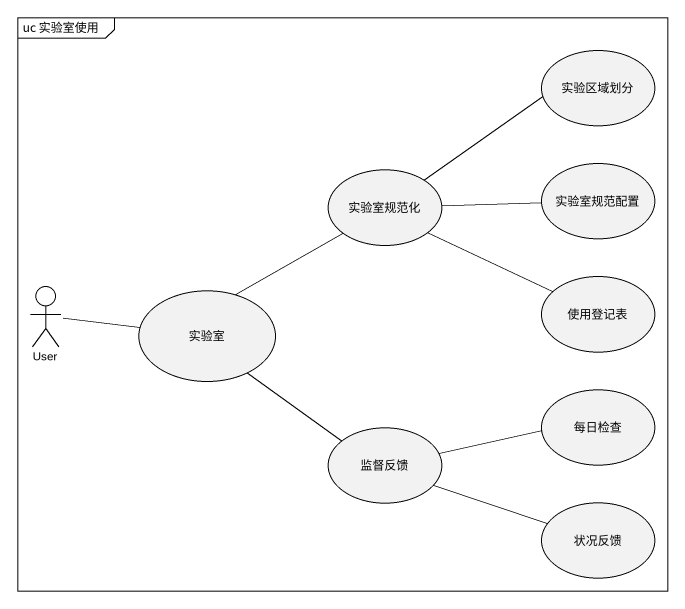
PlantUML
@startuml
mainframe uc 实验室使用
usecase 实验区域划分
usecase 实验室规范化
usecase 实验室规范配置
usecase 使用登记表
actor User
usecase 实验室
usecase 每日检查
usecase 监督反馈
usecase 状况反馈
实验室规范化 -right- 实验区域划分
实验室规范化 -right- 实验室规范配置
实验室规范化 -right- 使用登记表
User -right- 实验室
实验室 -up- 实验室规范化
实验室 -- 监督反馈
监督反馈 -right- 每日检查
监督反馈 -right- 状况反馈
@enduml
